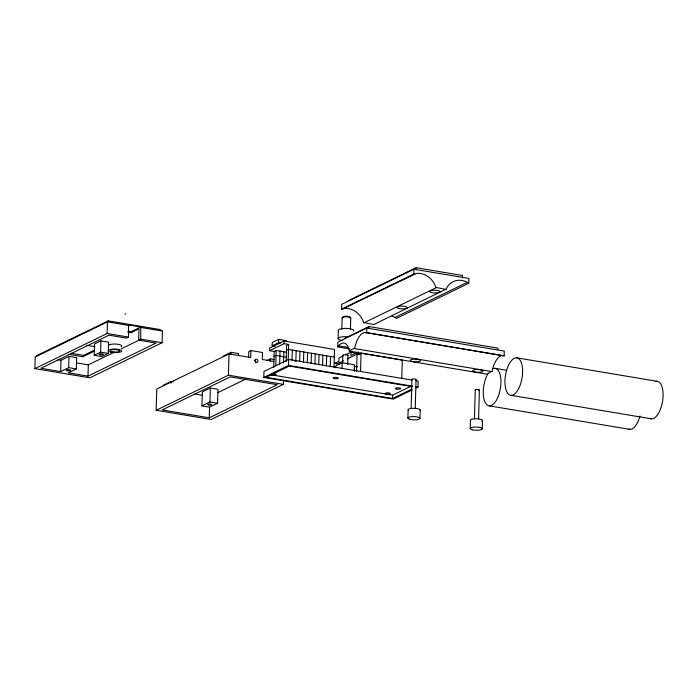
<?xml version="1.0" encoding="UTF-8"?>
<svg xmlns="http://www.w3.org/2000/svg" width="698" height="698" viewBox="0 0 698 698"><rect width="100%" height="100%" fill="white"/><g stroke="black" fill="none" stroke-linecap="round" stroke-linejoin="round"><path stroke-width="1.05" d="M366.694 332.867L366.816 328.06L504.253 351.059L504.13 355.867L365.386 332.484A18.986 8.385 -80.5 0 0 360.814 334.7L359.706 336A18.986 8.385 -80.5 0 0 354.645 348.215L349.288 350.824A18.986 8.385 -80.5 0 0 339.141 345.24L337.788 346.915L349.602 348.895M34.9 368.623L35.223 356.992L37.605 355.195L108.242 320.862L160.156 329.552L162.442 331.079L162.119 342.709L89.876 377.819L34.9 368.623L107.143 333.504L128.528 337.09L128.545 324.945L140.76 326.996L140.743 339.132L138.658 340.144L138.972 328.845L130.945 332.745L127.891 332.239M128.528 337.09L126.434 338.102L109.028 335.188L40.955 368.274L60.656 371.572L60.97 360.273L68.997 356.373L76.632 357.646L76.318 368.945L68.291 372.845L87.992 376.143L156.064 343.058L138.658 340.144M60.656 371.572L68.683 367.663L68.997 356.373M87.992 376.143L88.306 364.845L114.559 352.08M94.213 355.265L94.527 343.966L100.948 340.842L108.583 342.116L108.269 353.415L101.847 356.538L94.213 355.265L100.634 352.141L108.269 353.415M100.634 352.141L100.948 340.842M107.143 333.504L107.475 321.874L108.242 320.862M130.945 332.745L130.971 331.751L140.76 326.996M283.501 380.122L283.379 384.371L211.136 419.489L156.16 410.284L156.753 389.022L229.005 353.903L250.687 357.533L250.879 350.553L262.483 352.499L262.291 359.479L273.651 361.381M171.036 383.132L171.089 381.466L173.226 381.823M201.914 405.896L202.385 391.901L210.334 388.036L217.968 389.318L217.575 403.269L209.548 407.178L201.914 405.896L209.941 401.996L217.575 403.269M209.252 417.805L277.324 384.72L230.288 376.85L162.215 409.935L209.252 417.805L209.548 407.178M209.941 401.996L210.334 388.036M156.16 410.284L228.412 375.175L229.005 353.903M230.977 354.82L231.047 352.324L238.533 353.581L238.489 355.238M248.628 357.551L248.793 351.574L250.879 350.553M412.309 389.877L393.288 399.116L263.8 377.444L263.966 371.458L288.693 359.444L411.759 380.044M286.704 352.237L276.199 350.475L274.192 351.452L269.611 350.684L269.69 348.032L284.138 341.008L334.525 349.445L334.028 367.305M270.222 361.389L270.292 358.894L274.567 359.61M275.038 346.304L272.176 345.824L272.264 342.5L278.685 339.376L286.328 340.659M273.738 367.689L274.192 351.452M275.78 365.691L276.199 350.475M272.176 345.824L278.598 342.701L278.685 339.376M279.654 364.286L280.02 351.12M283.528 362.873L283.833 351.757M269.611 350.684L284.06 343.669L284.138 341.008M286.18 361.643L286.634 345.405L288.64 344.428L288.222 359.644M263.8 377.444L288.527 365.429L288.693 359.444M292.034 360.281L292.322 350.056M295.856 360.918L296.144 350.693M299.669 361.555L299.957 351.33M303.49 362.201L303.778 351.975M307.303 362.838L307.591 352.612M311.125 363.475L311.413 353.249M314.946 364.112L315.226 353.886M318.759 364.757L319.047 354.532M322.581 365.394L322.86 355.169M326.394 366.031L326.681 355.806M330.215 366.668L330.494 356.442M335.755 367.802L335.808 365.9L342.229 362.777L354.444 364.818L354.287 370.516M337.788 346.915L337.919 342.099L366.816 328.06M338.111 338.661L338.347 330.346M341.819 329.36L342.142 317.939M342.072 368.474L342.229 362.777M342.596 363.326L342.814 355.352M347.735 364.4L347.988 355.43M350.44 329.5L350.754 318.07M357.35 353.232L351.007 352.167L350.911 355.491L358.135 351.984L358.091 353.642L347.342 358.868M354.436 371.31L354.575 366.328L357.446 366.808M356.599 371.275L357.044 355.151L361.058 353.197L402.292 360.098L401.778 378.377M360.552 371.476L361.058 353.197M368.893 328.2L368.945 326.542L497.822 348.11L497.779 349.777M412.466 386.701L289.251 366.075L266.13 377.313L392.564 398.471L392.66 395.147L410.965 386.256M407.902 418.137L408.138 409.831M411.105 408.356L411.907 379.415M416.034 269.376L416.078 267.718L462.495 275.483L462.425 277.979M415.24 408.417L416.052 379.476M416.113 388.027L418.015 387.102L418.181 381.117L416.043 380.759M419.969 418.32L420.205 410.014M468.794 283.24L468.925 278.432L413.958 269.227L341.706 304.345L341.558 309.153L344.131 308.542A18.986 16.246 64.1 0 1 352.822 309.999L354.881 311.116A18.986 16.246 64.1 0 1 363.693 322.528L373.77 324.561L446.135 289.12A18.986 16.246 64.1 0 1 466.299 281.791L468.794 283.24L396.551 318.358L394.056 316.901A18.986 16.246 64.1 0 0 391.91 316.072M470.208 428.563L470.443 420.257M474.448 418.957L475.259 390.016M478.584 419.027L479.395 390.077M482.274 428.747L482.51 420.44M341.558 309.153L413.801 274.035L413.958 269.227M349.34 351.138L486.768 374.145L492.081 371.223A18.986 8.385 -80.5 0 1 497.133 359.008L498.25 357.708A18.986 8.385 -80.5 0 1 502.822 355.483M68.212 354.279L82.844 356.722L83.62 355.378L94.134 350.265M125.055 314.327L125.684 313.768M35.223 356.992L107.475 321.874L128.851 325.46M82.844 356.722L94.5 351.059M121.365 348.773L139.844 339.795M163.14 385.331L171.089 381.466M223.107 356.189L231.047 352.324M348.328 300.646L416.078 267.718M343.119 308.743L416.374 273.433A18.986 16.246 64.1 0 1 425.073 274.89L427.132 276.007A18.986 16.246 64.1 0 1 435.945 287.419L446.013 289.452M274.052 356.442L276.059 355.465L286.564 357.219M286.494 350.387L288.501 349.419L334.316 357.088M266.767 360.613L270.292 358.894M217.872 392.642L245.809 379.058M363.798 322.895L436.041 287.785M344.542 338.399L368.945 326.542M395.042 317.433L467.285 282.324M342.666 356.224L338.966 358.022L338.87 361.346L335.659 362.908M345.449 354.872L351.007 352.167M336.593 364.094L343.433 360.77M392.564 398.471L411.829 389.109M413.801 274.035L415.371 273.633M516.564 357.786L657.045 381.3M365.9 332.597L504.13 355.867M494.891 368.317L506.687 370.289M338.609 345.859L348.276 347.473M354.584 348.59L492.011 371.598M358.091 353.642L360.203 353.999M278.598 342.701L280.509 343.023M284.06 343.669L288.64 344.428M141.066 327.502L162.442 331.079M511.006 395.312L651.487 418.826M127.917 331.245L130.971 331.751M140.743 339.132L162.119 342.709M288.527 365.429L412.666 386.203M415.877 386.744L418.015 387.102M489.333 405.852L629.814 429.366M270.292 374.669L392.66 395.147M86.674 345.301L95.033 346.705M228.412 375.175L283.379 384.371M71.126 353.284L83.62 355.378M57.864 359.749L60.97 360.273M76.902 362.934L88.306 364.845M68.683 367.663L76.318 368.945M194.803 394.021L202.211 395.26M108.391 345.728A6.727 1.806 1.6 0 1 116.592 344.105A6.727 1.806 1.6 0 1 121.068 346.827M254.386 360.185A1.728 1.475 64.1 0 1 255.8 362.524M470.705 420.685A6.038 1.623 1.6 0 1 477.022 418.748A6.038 1.623 1.6 0 1 481.821 421.243M408.4 410.25A6.038 1.623 1.6 0 1 413.931 408.286A6.038 1.623 1.6 0 1 420.056 410.433M412.23 379.695A2.068 0.558 1.6 0 1 413.897 378.883A2.068 0.558 1.6 0 1 415.816 379.756M475.574 390.304A2.068 0.558 1.6 0 1 476.219 389.545A2.068 0.558 1.6 0 1 479.081 389.798A2.068 0.558 1.6 0 1 478.435 390.548M342.256 340.528A7.765 2.085 1.6 0 1 338.582 337.867A7.765 2.085 1.6 0 1 347.578 336.785M342.325 318.244A4.31 1.16 1.6 0 1 346.845 316.857A4.31 1.16 1.6 0 1 350.265 318.646M338.687 330.896A7.765 2.085 1.6 0 1 345.789 328.374A7.765 2.085 1.6 0 1 353.677 331.122M343.023 317.119A3.455 0.925 1.6 0 1 347.229 316.29A3.455 0.925 1.6 0 1 349.524 317.686M343.215 355.71A2.591 0.698 1.6 0 1 344.969 354.697A2.591 0.698 1.6 0 1 347.927 355.614M294.888 361.032A2.591 0.698 1.6 0 1 296.074 361.232M273.433 373.727A2.591 0.698 1.6 0 1 276.103 374.398A2.591 0.698 1.6 0 1 274.087 375.114A2.591 0.698 1.6 0 1 271.06 374.564M271.635 373.901A2.591 0.698 1.6 0 1 272.15 373.796M334.761 363.152A10.357 2.783 1.6 0 1 339.507 363.946M492.622 368.806A18.986 8.385 -80.5 0 1 500.23 389.301A18.986 8.385 -80.5 0 1 486.044 403.845A18.986 8.385 -80.5 0 1 488.138 373.404M639.987 416.017A18.986 8.385 -80.5 0 1 628.741 429.13M655.928 381.387A18.986 8.385 -80.5 0 1 662.664 400.652A18.986 8.385 -80.5 0 1 650.423 418.591M431.416 292.514A5.174 1.396 1.6 0 0 439.976 292.017A5.174 1.396 1.6 0 0 433.388 290.211A5.174 1.396 1.6 0 0 431.416 292.514M398.663 308.429A5.174 1.396 1.6 0 0 407.222 307.94A5.174 1.396 1.6 0 0 400.643 306.134A5.174 1.396 1.6 0 0 398.663 308.429M99.77 354.732A2.164 0.585 1.6 0 0 103.356 354.523A2.164 0.585 1.6 0 0 100.599 353.764A2.164 0.585 1.6 0 0 99.77 354.732M111.811 351.652A4.659 1.256 1.6 0 0 119.515 351.207A4.659 1.256 1.6 0 0 113.591 349.585A4.659 1.256 1.6 0 0 111.811 351.652M110.406 352.028A6.727 1.806 1.6 0 0 121.539 351.382A6.727 1.806 1.6 0 0 112.98 349.035A6.727 1.806 1.6 0 0 110.406 352.028M66.964 370.664A2.242 0.602 1.6 0 0 70.672 370.446A2.242 0.602 1.6 0 0 67.819 369.661A2.242 0.602 1.6 0 0 66.964 370.664M208.344 404.953A2.068 0.558 1.6 0 0 211.764 404.761A2.068 0.558 1.6 0 0 209.13 404.037A2.068 0.558 1.6 0 0 208.344 404.953M254.901 360.578A1.728 1.475 64.1 0 0 257.143 362.402A1.728 1.475 64.1 0 0 257.23 359.522A1.728 1.475 64.1 0 0 254.901 360.578M474.274 371.86A5.174 1.396 1.6 0 0 482.833 371.362A5.174 1.396 1.6 0 0 476.245 369.556A5.174 1.396 1.6 0 0 474.274 371.86M411.968 361.433A5.174 1.396 1.6 0 0 420.528 360.936A5.174 1.396 1.6 0 0 413.949 359.13A5.174 1.396 1.6 0 0 411.968 361.433M472.145 429.741A6.038 1.623 1.6 0 0 482.126 429.165A6.038 1.623 1.6 0 0 474.448 427.054A6.038 1.623 1.6 0 0 472.145 429.741M409.839 419.315A6.038 1.623 1.6 0 0 419.83 418.739A6.038 1.623 1.6 0 0 412.143 416.627A6.038 1.623 1.6 0 0 409.839 419.315M386.003 394.004A2.591 0.698 1.6 0 0 390.278 393.759A2.591 0.698 1.6 0 0 386.989 392.852A2.591 0.698 1.6 0 0 386.003 394.004M396.351 388.978A2.591 0.698 1.6 0 0 400.635 388.725A2.591 0.698 1.6 0 0 397.345 387.826A2.591 0.698 1.6 0 0 396.351 388.978M334.054 378.543A2.591 0.698 1.6 0 0 338.329 378.299A2.591 0.698 1.6 0 0 335.04 377.391A2.591 0.698 1.6 0 0 334.054 378.543M518.754 388.437A18.986 8.385 -80.5 0 0 517.637 358.022A18.986 8.385 -80.5 0 0 504.959 383.193A18.986 8.385 -80.5 0 0 518.754 388.437"/></g></svg>
